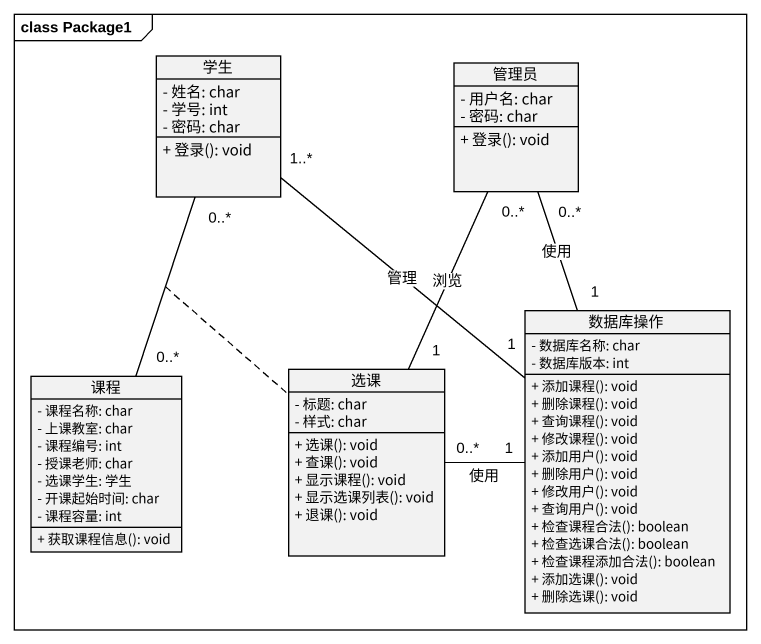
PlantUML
@startuml
mainframe class Package1
hide circle
hide empty members
skinparam classAttributeIconSize 0
class 学生 {
  - 姓名: char
  - 学号: int
  - 密码: char
  + 登录(): void
}
class 管理员 {
  - 用户名: char
  - 密码: char
  + 登录(): void
}
class 选课 {
  - 标题: char
  - 样式: char
  + 选课(): void
  + 查课(): void
  + 显示课程(): void
  + 显示选课列表(): void
  + 退课(): void
}
class 数据库操作 {
  - 数据库名称: char
  - 数据库版本: int
  + 添加课程(): void
  + 删除课程(): void
  + 查询课程(): void
  + 修改课程(): void
  + 添加用户(): void
  + 删除用户(): void
  + 修改用户(): void
  + 查询用户(): void
  + 检查课程合法(): boolean
  + 检查选课合法(): boolean
  + 检查课程添加合法(): boolean
  + 添加选课(): void
  + 删除选课(): void
}
class 课程 {
  - 课程名称: char
  - 上课教室: char
  - 课程编号: int
  - 授课老师: char
  - 选课学生: 学生
  - 开课起始时间: char
  - 课程容量: int
  + 获取课程信息(): void
}
学生 "1..*" -- "1" 数据库操作 : 管理
学生 "0..*" -- "0..*" 课程
(学生, 课程) .. 选课
管理员 "0..*" -- "1" 选课 : 浏览
管理员 "0..*" -- "1" 数据库操作 : 使用
选课 "0..*" -right- "1" 数据库操作 : 使用
@enduml
